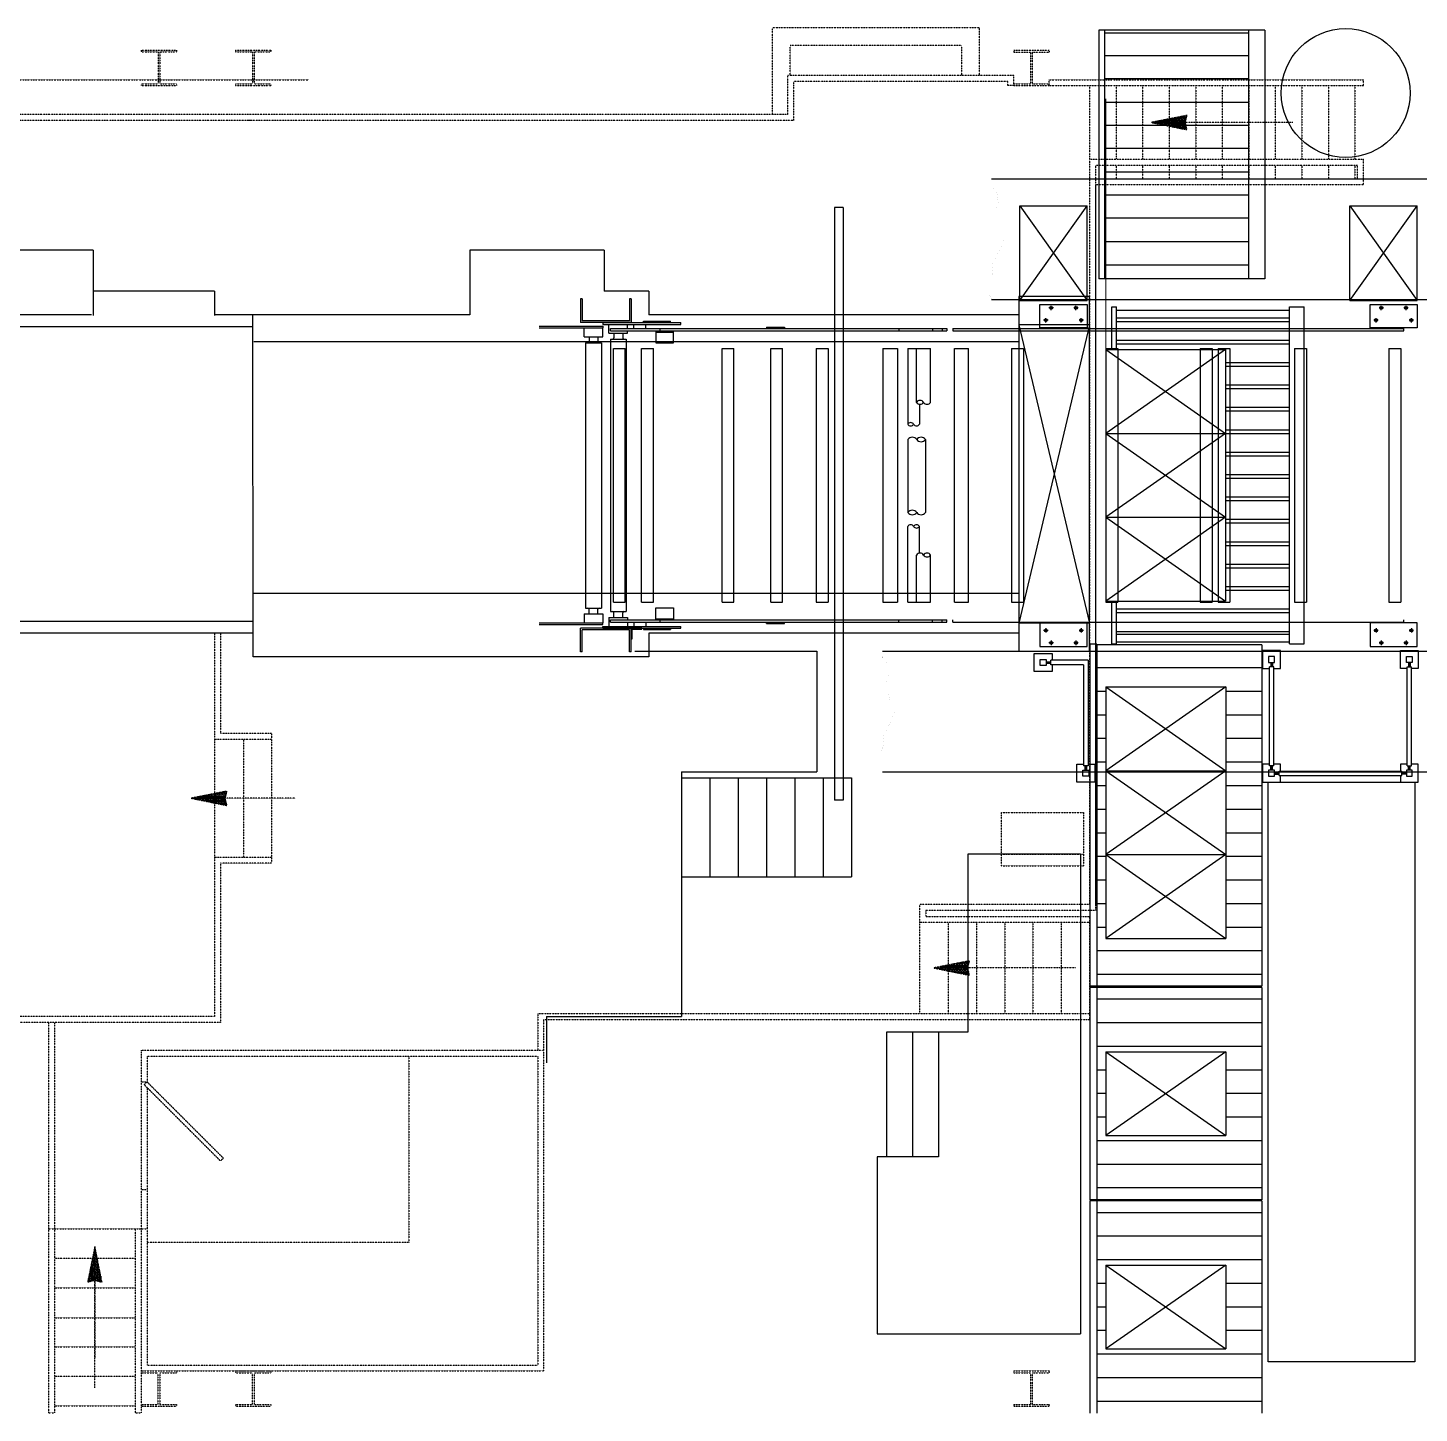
# Model space of a CAD drawing. Header units: millimetres. Extents: x -1732 to 458256, y -4349 to 130988.
# Drawn here: x 71978 to 83778, y 105723 to 117471 of the extents above; entities that cross this region are included whole.
import ezdxf

# ---------------------------------------------------------------- set-up
doc = ezdxf.new("R2010")
doc.units = ezdxf.units.MM
doc.header["$LTSCALE"] = 0.01
doc.header["$MEASUREMENT"] = 0
doc.linetypes.add('PHANTOM2', pattern=[31.75, 15.875, -3.175, 3.175, -3.175, 3.175, -3.175])
for name, color, linetype in [('E-E-DIS-EQP', 251, 'PHANTOM2'), ('F-E-EQP', 251, 'CONTINUOUS'), ('F-E-EQP-PH2', 251, 'PHANTOM2'), ('Gardes', 251, 'CONTINUOUS'), ('S-E-ACI', 251, 'PHANTOM2'), ('S-E-BET', 251, 'PHANTOM2')]:
    doc.layers.add(name, color=color, linetype=linetype)

# ---------------------------------------------------------------- blocks, each defined once
blk = doc.blocks.new('garde 2 et 3')
at = {"layer": 'Gardes', "linetype": 'Continuous'}
for p, q in [((98107, 165511), (98069, 165511)), ((98069, 164673), (98069, 165511)), ((98081, 165549), (98081, 165511)), ((98088, 165549), (98088, 165511)), ((98094, 165549), (98094, 165511)), ((98107, 164673), (98107, 165511)), ((99237, 165511), (99275, 165511)), ((99237, 164673), (99237, 165511)), ((99250, 165549), (99250, 165511)), ((99256, 165549), (99256, 165511)), ((99262, 165549), (99262, 165511)), ((99275, 164673), (99275, 165511)), ((98107, 164673), (98069, 164673)), ((98081, 164635), (98081, 164673)), ((98088, 164635), (98088, 164673)), ((98094, 164635), (98094, 164673)), ((98113, 164616), (98151, 164616)), ((98113, 164609), (98151, 164609)), ((98151, 164628), (99193, 164628)), ((98151, 164590), (98151, 164628)), ((99193, 164590), (99193, 164628)), ((99231, 164616), (99193, 164616)), ((99231, 164609), (99193, 164609)), ((99237, 164673), (99275, 164673)), ((99250, 164635), (99250, 164673)), ((99256, 164635), (99256, 164673)), ((99262, 164635), (99262, 164673)), ((98113, 164603), (98151, 164603)), ((98151, 164590), (99193, 164590)), ((99231, 164603), (99193, 164603))]:
    blk.add_line(p, q, dxfattribs=at)
for points in [[(98107, 165498), (98164, 165498), (98164, 165651), (98011, 165651), (98011, 165498), (98069, 165498)], [(99237, 165498), (99180, 165498), (99180, 165651), (99332, 165651), (99332, 165498), (99275, 165498)], [(98069, 164686), (98011, 164686), (98011, 164533), (98164, 164533), (98164, 164590)], [(98164, 164628), (98164, 164686), (98107, 164686)], [(99180, 164590), (99180, 164533), (99332, 164533), (99332, 164686), (99275, 164686)], [(99237, 164686), (99180, 164686), (99180, 164628)]]:
    blk.add_lwpolyline(points, dxfattribs=at)
for points in [[(98062, 165549), (98113, 165549), (98113, 165600), (98062, 165600)], [(99281, 165549), (99231, 165549), (99231, 165600), (99281, 165600)], [(98062, 164584), (98113, 164584), (98113, 164635), (98062, 164635)], [(99231, 164635), (99231, 164584), (99281, 164584), (99281, 164635)]]:
    blk.add_lwpolyline(points, close=True, dxfattribs=at)
blk = doc.blocks.new('Garde 1')
at = {"layer": 'Gardes', "linetype": 'Continuous'}
for p, q in [((102461, 166704), (102461, 166856)), ((102461, 166856), (102614, 166856)), ((102614, 166856), (102614, 166799)), ((102563, 166786), (102601, 166786)), ((102563, 166780), (102601, 166780)), ((102563, 166774), (102601, 166774)), ((102601, 166761), (102601, 166799)), ((102919, 166799), (102601, 166799)), ((102880, 166761), (102601, 166761)), ((102614, 166761), (102614, 166704)), ((102880, 166761), (102880, 165904)), ((102919, 166799), (102919, 165904)), ((102614, 166704), (102461, 166704)), ((102919, 165904), (102880, 165904)), ((102893, 165865), (102893, 165904)), ((102899, 165865), (102899, 165904)), ((102906, 165865), (102906, 165904))]:
    blk.add_line(p, q, dxfattribs=at)
for points in [[(102563, 166805), (102563, 166754), (102512, 166754), (102512, 166805)], [(102874, 165865), (102925, 165865), (102925, 165815), (102874, 165815)]]:
    blk.add_lwpolyline(points, close=True, dxfattribs=at)
blk.add_lwpolyline([(102919, 165916), (102976, 165916), (102976, 165764), (102823, 165764), (102823, 165916), (102880, 165916)], dxfattribs=at)

msp = doc.modelspace()

# ---------------------------------------------------------------- linework, layer by layer
at = {"layer": 'E-E-DIS-EQP'}
for p, q in [((80231.54318, 110815.54759), (80931.53467, 110815.54759)), ((80231.54318, 110815.54759), (80231.54318, 110365.58049)), ((80931.53467, 110815.54759), (80931.53467, 110365.58049)), ((80231.54318, 110462.68977), (80931.53467, 110462.68977)), ((80231.54318, 110365.58049), (80931.53467, 110365.58049))]:
    msp.add_line(p, q, dxfattribs=at)
at = {"layer": 'F-E-EQP', "linetype": 'Continuous'}
for p, q in [((81060.43044, 117450.59968), (81060.43044, 115342.59968)), ((82470.13044, 117450.59968), (81060.43044, 117450.59968)), ((81110.43044, 117450.59968), (81110.43044, 115342.59968)), ((82329.63044, 117425.38557), (81110.43044, 117425.38557)), ((82329.63044, 117450.59968), (82329.63044, 115342.59968)), ((82470.13044, 117450.59968), (82470.13044, 115342.59968)), ((82329.63044, 117234.45694), (81110.43044, 117234.45694)), ((82329.63044, 117038.99262), (81110.43044, 117038.99262)), ((82329.63044, 116838.99262), (81110.43044, 116838.99262)), ((82329.63044, 116643.52831), (81110.43044, 116643.52831)), ((82329.63044, 116448.06399), (81110.43044, 116448.06399)), ((82329.63044, 116248.06399), (81110.43044, 116248.06399)), ((82329.63044, 116052.59968), (81110.43044, 116052.59968)), ((78819.15801, 115948.20865), (78819.15801, 110922.4126)), ((78894.15801, 115948.20865), (78819.15801, 115948.20865)), ((78894.15801, 115948.20865), (78894.15801, 110922.4126)), ((80390.32281, 115960.15635), (80961.82281, 115960.15635)), ((80390.32281, 115160.05635), (80390.32281, 115960.15635)), ((80390.32281, 115160.05635), (80961.82281, 115960.15635)), ((80390.32281, 115960.15635), (80961.82281, 115160.05635)), ((80961.82281, 115160.05635), (80961.82281, 115960.15635)), ((83190.32281, 115960.15635), (83761.82281, 115960.15635)), ((83190.32281, 115160.05635), (83190.32281, 115960.15635)), ((83190.32281, 115160.05635), (83761.82281, 115960.15635)), ((83190.32281, 115960.15635), (83761.82281, 115160.05635)), ((83761.82281, 115160.05635), (83761.82281, 115960.15635)), ((82329.63044, 115857.13536), (81110.43044, 115857.13536)), ((82329.63044, 115657.13536), (81110.43044, 115657.13536)), ((82329.63044, 115457.13536), (81110.43044, 115457.13536)), ((82470.13044, 115342.59968), (81060.43044, 115342.59968)), ((76665.41766, 115171.50053), (76665.41766, 114971.50053)), ((76680.41766, 115171.50053), (76665.41766, 115171.50053)), ((76680.41766, 115171.50053), (76680.41766, 114986.50053)), ((77080.41766, 115171.50053), (77080.41766, 114986.50053)), ((77095.41766, 115171.50053), (77080.41766, 115171.50053)), ((77095.41766, 115171.50053), (77095.41766, 114971.50053)), ((80390.32281, 115160.05635), (80961.82281, 115160.05635)), ((81170.20798, 115104.00053), (81211.20798, 115104.00053)), ((81170.20798, 114742.89968), (81170.20798, 115104.00053)), ((81211.20798, 114742.89968), (81211.20798, 115104.00053)), ((81211.20798, 115077.00053), (82678.20798, 115077.00053)), ((82678.20798, 115104.00053), (82802.20798, 115104.00053)), ((82678.20798, 112248.00053), (82678.20798, 115104.00053)), ((82802.20798, 112248.00053), (82802.20798, 115104.00053)), ((83190.32281, 115160.05635), (83761.82281, 115160.05635)), ((77095.41766, 114971.50053), (76665.41766, 114971.50053)), ((77080.41766, 114986.50053), (76680.41766, 114986.50053)), ((76855.41766, 114971.50053), (76855.41766, 114956.50053)), ((76855.41766, 114941.00053), (76855.41766, 114926.00053)), ((77117.9619, 114920.05053), (77117.9619, 114956.50053)), ((77219.5619, 114920.05053), (77219.5619, 114956.50053)), ((77515.41766, 114956.50053), (77515.41766, 114971.50053)), ((78242.58742, 114932.05053), (78242.58742, 114920.05053)), ((78355.35054, 114932.05053), (78355.35054, 114920.05053)), ((78394.68285, 114932.05053), (78394.68285, 114920.05053)), ((81211.20798, 115013.00053), (82678.20798, 115013.00053)), ((81211.20798, 114982.00053), (82678.20798, 114982.00053)), ((76918.41548, 114901.00053), (76918.41548, 114920.05053)), ((76918.51766, 114831.50053), (76918.51766, 112520.50053)), ((77052.31766, 114831.50053), (77052.31766, 112520.50053)), ((77305.33606, 114901.00053), (77305.33606, 114799.40053)), ((77341.27716, 114901.00053), (77341.27716, 114920.05053)), ((77455.33606, 114799.40053), (77455.33606, 114901.00053)), ((79366.31476, 114920.05053), (79366.31476, 114901.00053)), ((79651.64275, 114920.05053), (79651.64275, 114901.00053)), ((79731.55113, 114920.05053), (79731.55113, 114901.00053)), ((79772.59355, 114920.05053), (79772.59355, 114901.00053)), ((79821.82283, 114921.00053), (79821.82283, 114901.00053)), ((81211.20798, 114823.00053), (82678.20798, 114823.00053)), ((76708.51766, 114801.00053), (76708.51766, 112551.00053)), ((76842.31766, 114801.00053), (76842.31766, 112551.00053)), ((76944.45457, 112601.00053), (76944.45457, 114751.00053)), ((76944.45457, 114751.00053), (77044.45457, 114751.00053)), ((77044.45457, 112601.00053), (77044.45457, 114751.00053)), ((77183.66161, 112601.00053), (77183.66161, 114751.00053)), ((77183.66161, 114751.00053), (77283.66161, 114751.00053)), ((77283.66161, 112601.00053), (77283.66161, 114751.00053)), ((77866.25153, 112601.00053), (77866.25153, 114751.00053)), ((77866.25153, 114751.00053), (77966.25153, 114751.00053)), ((77966.25153, 112601.00053), (77966.25153, 114751.00053)), ((78279.75079, 112601.00053), (78279.75079, 114751.00053)), ((78279.75079, 114751.00053), (78379.75079, 114751.00053)), ((78379.75079, 112601.00053), (78379.75079, 114751.00053)), ((78664.99026, 114751.00053), (78664.99026, 112601.00053)), ((78664.99026, 114751.00053), (78764.99026, 114751.00053)), ((78764.99026, 114751.00053), (78764.99026, 112601.00053)), ((79229.98664, 114751.00053), (79229.98664, 112601.00053)), ((79229.98664, 114751.00053), (79354.98664, 114751.00053)), ((79354.98664, 114751.00053), (79354.98664, 112601.00053)), ((79440.23667, 114751.00053), (79634.77449, 114751.00053)), ((79440.23667, 114751.00053), (79440.23667, 114109.18436)), ((79514.77449, 114294.70902), (79514.77449, 114751.00053)), ((79634.77449, 114294.70902), (79634.77449, 114751.00053)), ((79836.82283, 112601.00053), (79836.82283, 114751.00053)), ((79836.82283, 114751.00053), (79956.82283, 114751.00053)), ((79956.82283, 112601.00053), (79956.82283, 114751.00053)), ((80321.82283, 114751.00053), (80321.82283, 112601.00053)), ((80321.82283, 114751.00053), (80421.82283, 114751.00053)), ((80421.82283, 114751.00053), (80421.82283, 112601.00053)), ((81121.82283, 114751.00053), (81121.82283, 112601.00053)), ((81121.82283, 114751.00053), (81221.82283, 114751.00053)), ((81211.20798, 114792.00053), (82678.20798, 114792.00053)), ((81221.82283, 114751.00053), (81221.82283, 112601.00053)), ((81921.82283, 114751.00053), (81921.82283, 112601.00053)), ((81921.82283, 114751.00053), (82021.82283, 114751.00053)), ((82021.82283, 114751.00053), (82021.82283, 112601.00053)), ((82071.82283, 114751.00053), (82071.82283, 112601.00053)), ((82071.82283, 114751.00053), (82171.82283, 114751.00053)), ((82171.82283, 114751.00053), (82171.82283, 112601.00053)), ((82721.82283, 114751.00053), (82721.82283, 112601.00053)), ((82721.82283, 114751.00053), (82821.82283, 114751.00053)), ((82821.82283, 114751.00053), (82821.82283, 112601.00053)), ((83521.82283, 114751.00053), (83521.82283, 112601.00053)), ((83521.82283, 114751.00053), (83621.82283, 114751.00053)), ((83621.82283, 114751.00053), (83621.82283, 112601.00053)), ((82136.20798, 114633.00053), (82678.20798, 114633.00053)), ((82136.20798, 114602.00053), (82678.20798, 114602.00053)), ((82136.20798, 114443.00053), (82678.20798, 114443.00053)), ((82136.20798, 114412.00053), (82678.20798, 114412.00053)), ((79540.23667, 114278.57974), (79540.23667, 114109.18436)), ((82136.20798, 114253.00053), (82678.20798, 114253.00053)), ((82136.20798, 114222.00053), (82678.20798, 114222.00053)), ((76918.89849, 114041.34304), (76918.9021, 114041.34333)), ((82136.20798, 114063.00053), (82678.20798, 114063.00053)), ((82136.20798, 114032.00053), (82678.20798, 114032.00053)), ((76918.89933, 113891.3493), (76918.90611, 113891.34959)), ((79441.33727, 113980.36239), (79441.33727, 113361.22861)), ((79591.33727, 113980.36239), (79591.33727, 113361.22861)), ((82136.20798, 113873.00053), (82678.20798, 113873.00053)), ((82136.20798, 113842.00053), (82678.20798, 113842.00053)), ((76918.89933, 113741.3493), (76918.90611, 113741.34959)), ((82136.20798, 113683.00053), (82678.20798, 113683.00053)), ((82136.20798, 113652.00053), (82678.20798, 113652.00053)), ((76918.89933, 113591.3493), (76918.90611, 113591.34959)), ((76918.89933, 113441.3493), (76918.90611, 113441.34959)), ((82136.20798, 113493.00053), (82678.20798, 113493.00053)), ((82136.20798, 113462.00053), (82678.20798, 113462.00053)), ((82136.20798, 113303.00053), (82678.20798, 113303.00053)), ((79440.23667, 112601.00053), (79440.23667, 113242.81669)), ((79540.23667, 113016.59842), (79540.23667, 113242.81669)), ((82136.20798, 113272.00053), (82678.20798, 113272.00053)), ((82136.20798, 113113.00053), (82678.20798, 113113.00053)), ((82136.20798, 113082.00053), (82678.20798, 113082.00053)), ((79514.77449, 112601.00053), (79514.77449, 113000.46914)), ((79634.77449, 112601.00053), (79634.77449, 113000.46914)), ((82136.20798, 112923.00053), (82678.20798, 112923.00053)), ((82136.20798, 112892.00053), (82678.20798, 112892.00053)), ((82136.20798, 112733.00053), (82678.20798, 112733.00053)), ((82136.20798, 112702.00053), (82678.20798, 112702.00053)), ((76944.45457, 112601.00053), (77044.45457, 112601.00053)), ((77183.66161, 112601.00053), (77283.66161, 112601.00053)), ((77866.25153, 112601.00053), (77966.25153, 112601.00053)), ((78279.75079, 112601.00053), (78379.75079, 112601.00053)), ((78664.99026, 112601.00053), (78764.99026, 112601.00053)), ((79229.98664, 112601.00053), (79354.98664, 112601.00053)), ((79440.23667, 112601.00053), (79634.77449, 112601.00053)), ((79836.82283, 112601.00053), (79956.82283, 112601.00053)), ((80321.82283, 112601.00053), (80421.82283, 112601.00053)), ((81121.82283, 112601.00053), (81221.82283, 112601.00053)), ((81170.20798, 112248.00053), (81170.20798, 112609.29968)), ((81211.20798, 112248.00053), (81211.20798, 112609.29968)), ((81921.82283, 112601.00053), (82021.82283, 112601.00053)), ((82071.82283, 112601.00053), (82171.82283, 112601.00053)), ((82721.82283, 112601.00053), (82821.82283, 112601.00053)), ((83521.82283, 112601.00053), (83621.82283, 112601.00053)), ((77305.33606, 112451.00053), (77305.33606, 112552.60053)), ((77455.33606, 112552.60053), (77455.33606, 112451.00053)), ((81211.20798, 112543.00053), (82678.20798, 112543.00053)), ((81211.20798, 112512.00053), (82678.20798, 112512.00053)), ((76665.41766, 112180.50053), (76665.41766, 112380.50053)), ((77095.41766, 112380.50053), (76665.41766, 112380.50053)), ((76680.41766, 112180.50053), (76680.41766, 112365.50053)), ((77080.41766, 112365.50053), (76680.41766, 112365.50053)), ((76855.41766, 112411.00053), (76855.41766, 112426.00053)), ((76855.41766, 112380.50053), (76855.41766, 112395.50053)), ((76918.41548, 112431.95053), (76918.41548, 112451.00053)), ((77080.41766, 112180.50053), (77080.41766, 112365.50053)), ((77095.41766, 112180.50053), (77095.41766, 112380.50053)), ((77117.9619, 112431.95053), (77117.9619, 112395.50053)), ((77219.5619, 112431.95053), (77219.5619, 112395.50053)), ((77341.27716, 112431.95053), (77341.27716, 112451.00053)), ((78242.58742, 112419.95053), (78242.58742, 112431.95053)), ((78355.35054, 112419.95053), (78355.35054, 112431.95053)), ((78394.68285, 112419.95053), (78394.68285, 112431.95053)), ((79366.31476, 112431.95053), (79366.31476, 112451.00053)), ((79651.64275, 112431.95053), (79651.64275, 112451.00053)), ((79731.55113, 112431.95053), (79731.55113, 112451.00053)), ((79772.59355, 112431.95053), (79772.59355, 112451.00053)), ((79821.82283, 112431.00053), (79821.82283, 112451.00053)), ((81211.20798, 112353.00053), (82678.20798, 112353.00053)), ((80984.922, 112243.00783), (80984.922, 109343.00783)), ((81044.922, 112243.00783), (80984.922, 112243.00783)), ((81044.922, 112243.00783), (81044.922, 109343.00766)), ((82444.922, 112238.00783), (81044.922, 112238.00783)), ((81170.20798, 112248.00053), (81211.20798, 112248.00053)), ((81211.20798, 112329.46303), (82678.20798, 112329.46303)), ((81211.20798, 112265.46303), (82678.20798, 112265.46303)), ((82444.922, 112238.00783), (82444.922, 109343.00783)), ((82678.20798, 112248.00053), (82802.20798, 112248.00053)), ((76680.41766, 112180.50053), (76665.41766, 112180.50053)), ((77095.41766, 112180.50053), (77080.41766, 112180.50053)), ((82444.22541, 112043.00783), (81044.22541, 112043.00783)), ((81121.12099, 111843.00783), (81044.922, 111843.00783)), ((82444.922, 111843.00783), (82137.12099, 111843.00783)), ((81121.12099, 111643.00783), (81044.922, 111643.00783)), ((82444.922, 111643.00783), (82137.12099, 111643.00783)), ((81121.12099, 111443.00783), (81044.922, 111443.00783)), ((82444.922, 111443.00783), (82137.12099, 111443.00783)), ((79225.61434, 111163.00052), (87688.82283, 111163.00052)), ((81121.12099, 111243.00783), (81044.922, 111243.00783)), ((82444.922, 111243.00783), (82137.12099, 111243.00783)), ((81121.12099, 111043.00783), (81044.922, 111043.00783)), ((82444.922, 111043.00783), (82137.12099, 111043.00783)), ((82497.21948, 106157.61843), (82497.21948, 111073.38052)), ((82497.21948, 111073.38052), (83742.21948, 111073.38052)), ((83742.21948, 111073.38052), (83742.21948, 106157.61843)), ((78894.15801, 110922.4126), (78819.15801, 110922.4126)), ((81121.12099, 110843.00783), (81044.922, 110843.00783)), ((82444.922, 110843.00783), (82137.12099, 110843.00783)), ((81121.12099, 110643.00783), (81044.922, 110643.00783)), ((82444.922, 110643.00783), (82137.12099, 110643.00783)), ((81121.12099, 110443.00783), (81044.922, 110443.00783)), ((82444.922, 110443.00783), (82137.12099, 110443.00783)), ((81121.12099, 110243.00783), (81044.922, 110243.00783)), ((82444.922, 110243.00783), (82137.12099, 110243.00783)), ((81121.12099, 110043.00783), (81044.922, 110043.00783)), ((82444.922, 110043.00783), (82137.12099, 110043.00783)), ((81121.12099, 109843.00783), (81044.922, 109843.00783)), ((82444.922, 109843.00783), (82137.12099, 109843.00783)), ((82444.922, 109643.00783), (81044.922, 109643.00783)), ((82444.922, 109443.00783), (81044.922, 109443.00783)), ((82444.922, 109343.00783), (80984.922, 109343.00783)), ((82444.922, 109333.00402), (80984.922, 109333.00402)), ((80984.922, 109333.00402), (80984.922, 107533.00402)), ((81044.922, 109333.00767), (81044.922, 107533.00767)), ((82444.922, 109333.00402), (82444.922, 107533.00402)), ((82444.922, 109233.00402), (81044.922, 109233.00402)), ((82444.922, 109033.00402), (81044.922, 109033.00402)), ((82444.922, 108833.00402), (81044.922, 108833.00402)), ((81121.12099, 108633.00402), (81044.922, 108633.00402)), ((82444.922, 108633.00402), (82137.12099, 108633.00402)), ((81121.12099, 108433.00402), (81044.922, 108433.00402)), ((82444.922, 108433.00402), (82137.12099, 108433.00402)), ((81121.12099, 108233.00402), (81044.922, 108233.00402)), ((82444.922, 108233.00402), (82137.12099, 108233.00402)), ((82444.922, 108033.00402), (81044.922, 108033.00402)), ((82444.922, 107833.00402), (81044.922, 107833.00402)), ((82444.922, 107633.00402), (81044.922, 107633.00402)), ((82444.9161, 107533.00402), (80984.91603, 107533.00783)), ((82444.922, 107533.00402), (80984.922, 107533.00402)), ((82444.922, 107523.00783), (80984.922, 107523.00783)), ((80984.922, 107523.00783), (80984.922, 105723.00783)), ((82444.9161, 107533.00402), (81044.9161, 107533.00766)), ((81044.922, 107523.00783), (81044.922, 105723.00783)), ((82444.922, 107523.00783), (82444.922, 105723.00783)), ((82444.922, 107423.00783), (81044.922, 107423.00783)), ((82444.922, 107223.00783), (81044.922, 107223.00783)), ((82444.922, 107023.00783), (81044.922, 107023.00783)), ((81121.12099, 106823.00783), (81044.922, 106823.00783)), ((82444.922, 106823.00783), (82137.12099, 106823.00783)), ((81121.12099, 106623.00783), (81044.922, 106623.00783)), ((82444.922, 106623.00783), (82137.12099, 106623.00783)), ((81121.12099, 106423.00783), (81044.922, 106423.00783)), ((82444.922, 106423.00783), (82137.12099, 106423.00783)), ((82444.922, 106223.00783), (81044.922, 106223.00783)), ((83742.21948, 106157.61843), (82497.21948, 106157.61843)), ((82444.922, 106023.00783), (81044.922, 106023.00783)), ((82444.922, 105823.00783), (81044.922, 105823.00783))]:
    msp.add_line(p, q, dxfattribs=at)
at = {"layer": 'F-E-EQP'}
for p, q in [((72530.99008, 115586.54358), (71731.00895, 115586.54358)), ((72530.99008, 115586.54358), (72530.99008, 115032.06057)), ((76865.84044, 115586.54358), (75725.87625, 115586.54358)), ((75725.87625, 115586.54358), (75725.87625, 115036.55941)), ((76865.84044, 115586.54358), (76865.84044, 115236.53869)), ((73560.97939, 115236.53869), (72530.99008, 115236.53869)), ((73560.97939, 115236.53869), (73560.97939, 115032.06057)), ((73560.97939, 115236.53869), (73560.97939, 115036.55941)), ((77245.85594, 115236.53869), (76865.84044, 115236.53869)), ((77245.85594, 115236.53869), (77245.85594, 115036.55941)), ((80382.76915, 115191.54107), (80382.76915, 112181.61059)), ((80982.74356, 115191.54107), (80382.76915, 115191.54107)), ((80982.74356, 112181.61059), (80982.74356, 115191.54107)), ((80675.61564, 115096.00053), (80638.02999, 115096.00053)), ((80656.82281, 115077.2077), (80656.82281, 115114.79335)), ((80885.61564, 115096.00053), (80848.02999, 115096.00053)), ((80866.82281, 115077.2077), (80866.82281, 115114.79335)), ((83475.61564, 115096.00053), (83438.02999, 115096.00053)), ((83456.82282, 115077.2077), (83456.82282, 115114.79335)), ((83685.61564, 115096.00053), (83648.02999, 115096.00053)), ((83666.82282, 115077.2077), (83666.82282, 115114.79335)), ((72517.67642, 115036.55941), (65957.7251, 115036.55941)), ((73887.20073, 114936.5332), (65957.7251, 114936.5332)), ((75725.87625, 115036.55941), (73560.97939, 115036.55941)), ((73889.15801, 112136.60382), (73887.20073, 115036.55941)), ((76315.985, 114941.00053), (76855.41766, 114941.00053)), ((76855.41766, 114971.50053), (77515.41766, 114971.50053)), ((76855.41766, 114956.50053), (77515.41766, 114956.50053)), ((76905.70264, 114881.50053), (76905.70264, 114956.50053)), ((77065.13267, 114921.00053), (77065.13267, 114956.50053)), ((77198.31807, 114984.20053), (77428.31807, 114984.20053)), ((77198.31807, 114971.50053), (77198.31807, 114984.20053)), ((80381.26953, 115036.55941), (77245.85594, 115036.55941)), ((77428.31807, 114971.50053), (77428.31807, 114984.20053)), ((78242.58742, 114932.05053), (78394.68285, 114932.05053)), ((80982.74356, 114951.5385), (80382.76915, 112421.60401)), ((80382.76915, 114951.5385), (80982.74356, 112421.60401)), ((80982.74356, 114951.5385), (80382.76915, 114951.5385)), ((80630.61564, 114991.00053), (80593.02999, 114991.00053)), ((80611.82281, 114972.2077), (80611.82281, 115009.79335)), ((80930.61564, 114991.00053), (80893.02999, 114991.00053)), ((80911.82281, 114972.2077), (80911.82281, 115009.79335)), ((83430.61564, 114991.00053), (83393.02999, 114991.00053)), ((83411.82282, 114972.2077), (83411.82282, 115009.79335)), ((83730.61564, 114991.00053), (83693.02999, 114991.00053)), ((83711.82282, 114972.2077), (83711.82282, 115009.79335)), ((76315.985, 114926.00053), (76855.41766, 114926.00053)), ((76695.70264, 114851.00053), (76695.70264, 114926.00053)), ((76695.70264, 114851.00053), (76855.13267, 114851.00053)), ((76737.91766, 114851.00053), (76737.91766, 114811.00053)), ((76812.91766, 114851.00053), (76812.91766, 114811.00053)), ((76855.13267, 114851.00053), (76855.13267, 114926.00053)), ((76905.70264, 114881.50053), (77065.13267, 114881.50053)), ((76918.41548, 114920.05053), (79772.59355, 114920.05053)), ((76918.41548, 114901.00053), (79772.59355, 114901.00053)), ((76918.51766, 114831.50053), (77052.31766, 114831.50053)), ((76947.91766, 114881.50053), (76947.91766, 114841.50053)), ((77022.91766, 114881.50053), (77022.91766, 114841.50053)), ((77065.13267, 114881.50053), (77065.13267, 114901.00053)), ((77305.33606, 114891.47053), (77455.33606, 114891.47053)), ((79821.82283, 114921.00053), (83646.82283, 114921.00053)), ((79821.82283, 114901.00053), (83646.82283, 114901.00053)), ((80962.43004, 114926.16068), (80562.43084, 114926.16068)), ((80382.76915, 114808.9744), (73894.15931, 114808.9744)), ((76708.51766, 114801.00053), (76842.31766, 114801.00053)), ((77305.33606, 114799.40053), (77455.33606, 114799.40053)), ((81120.20798, 114742.89968), (81120.20798, 112609.29968)), ((81120.20798, 114742.89968), (82136.20798, 114742.89968)), ((82136.20798, 114742.89968), (81120.20798, 114031.69968)), ((81120.20798, 114742.89968), (82136.20798, 114031.69968)), ((82136.20798, 114742.89968), (82136.20798, 112609.29968)), ((81120.20798, 114031.69968), (82136.20798, 114031.69968)), ((82136.20798, 114031.69968), (81120.20798, 113320.49968)), ((81120.20798, 114031.69968), (82136.20798, 113320.49968)), ((81120.20798, 113320.49968), (82136.20798, 113320.49968)), ((82136.20798, 113320.49968), (81120.20798, 112609.29968)), ((81120.20798, 113320.49968), (82136.20798, 112609.29968)), ((80382.76915, 112675.04826), (73894.15931, 112675.04826)), ((81119.98552, 112609.29968), (82135.98552, 112609.29968)), ((76695.70264, 112501.00053), (76855.13267, 112501.00053)), ((76695.70264, 112501.00053), (76695.70264, 112426.00053)), ((76708.51766, 112551.00053), (76842.31766, 112551.00053)), ((76737.91766, 112501.00053), (76737.91766, 112541.00053)), ((76812.91766, 112501.00053), (76812.91766, 112541.00053)), ((76855.13267, 112501.00053), (76855.13267, 112426.00053)), ((76905.70264, 112470.50053), (77065.13267, 112470.50053)), ((76905.70264, 112470.50053), (76905.70264, 112395.50053)), ((76918.51766, 112520.50053), (77052.31766, 112520.50053)), ((76947.91766, 112470.50053), (76947.91766, 112510.50053)), ((77022.91766, 112470.50053), (77022.91766, 112510.50053)), ((77065.13267, 112470.50053), (77065.13267, 112451.00053)), ((77305.33606, 112552.60053), (77455.33606, 112552.60053)), ((77305.33606, 112460.53053), (77455.33606, 112460.53053)), ((73887.20073, 112436.60932), (65957.7251, 112436.60932)), ((73889.02301, 112336.61968), (65957.7251, 112336.61968)), ((76315.985, 112426.00053), (76855.41766, 112426.00053)), ((76315.985, 112411.00053), (76855.41766, 112411.00053)), ((76855.41766, 112395.50053), (77515.41766, 112395.50053)), ((76855.41766, 112380.50053), (77515.41766, 112380.50053)), ((76918.41548, 112451.00053), (79772.59355, 112451.00053)), ((76918.41548, 112431.95053), (79772.59355, 112431.95053)), ((77065.13267, 112431.95053), (77065.13267, 112395.50053)), ((77198.31807, 112380.50053), (77198.31807, 112367.80053)), ((77198.31807, 112367.80053), (77428.31807, 112367.80053)), ((77245.85594, 112336.61968), (77245.85594, 112136.60382)), ((80388.95049, 112336.61968), (77245.85594, 112336.61968)), ((77428.31807, 112380.50053), (77428.31807, 112367.80053)), ((77515.41766, 112380.50053), (77515.41766, 112395.50053)), ((78242.58742, 112419.95053), (78394.68285, 112419.95053)), ((79821.82283, 112431.00053), (83646.82283, 112431.00053)), ((80982.74356, 112421.60401), (80382.76915, 112421.60401)), ((80630.61564, 112361.00053), (80593.02999, 112361.00053)), ((80611.82281, 112379.79335), (80611.82281, 112342.2077)), ((80930.61564, 112361.00053), (80893.02999, 112361.00053)), ((80911.82281, 112379.79335), (80911.82281, 112342.2077)), ((83430.61564, 112361.00053), (83393.02999, 112361.00053)), ((83411.82282, 112379.79335), (83411.82282, 112342.2077)), ((83730.61564, 112361.00053), (83693.02999, 112361.00053)), ((83711.82282, 112379.79335), (83711.82282, 112342.2077)), ((80675.61564, 112256.00053), (80638.02999, 112256.00053)), ((80656.82281, 112274.79335), (80656.82281, 112237.2077)), ((80885.61564, 112256.00053), (80848.02999, 112256.00053)), ((80866.82281, 112274.79335), (80866.82281, 112237.2077)), ((83475.61564, 112256.00053), (83438.02999, 112256.00053)), ((83456.82282, 112274.79335), (83456.82282, 112237.2077)), ((83685.61564, 112256.00053), (83648.02999, 112256.00053)), ((83666.82282, 112274.79335), (83666.82282, 112237.2077)), ((77245.85594, 112136.60382), (73889.15801, 112136.60382)), ((80982.74356, 112181.61059), (80382.76915, 112181.61059)), ((81121.12099, 111882.0215), (81121.12099, 109748.4215)), ((81121.12099, 111882.0215), (82137.12099, 111882.0215)), ((82137.12099, 111882.0215), (81121.12099, 111170.8215)), ((81121.12099, 111882.0215), (82137.12099, 111170.8215)), ((82137.12099, 111882.0215), (82137.12099, 109748.4215)), ((81121.12099, 111170.8215), (82137.12099, 111170.8215)), ((82137.12099, 111170.8215), (81121.12099, 110459.6215)), ((81121.12099, 111170.8215), (82137.12099, 110459.6215)), ((81121.12099, 110459.6215), (82137.12099, 110459.6215)), ((82137.12099, 110459.6215), (81121.12099, 109748.4215)), ((81121.12099, 110459.6215), (82137.12099, 109748.4215)), ((81121.12099, 109748.4215), (82137.12099, 109748.4215)), ((81121.12099, 108788.60795), (82137.12099, 108788.60795)), ((82137.12099, 108788.60795), (81121.12099, 108077.40795)), ((81121.12099, 108788.60795), (82137.12099, 108077.40795)), ((81121.12099, 108788.60795), (81121.12099, 108077.40795)), ((82137.12099, 108788.60795), (82137.12099, 108077.40795)), ((81121.12099, 108077.40795), (82137.12099, 108077.40795)), ((81121.12099, 106978.61175), (82137.12099, 106978.61175)), ((82137.12099, 106978.61175), (81121.12099, 106267.41175)), ((81121.12099, 106978.61175), (82137.12099, 106267.41175)), ((81121.12099, 106978.61175), (81121.12099, 106267.41175)), ((82137.12099, 106978.61175), (82137.12099, 106267.41175)), ((81121.12099, 106267.41175), (82137.12099, 106267.41175))]:
    msp.add_line(p, q, dxfattribs=at)
at = {"layer": 'F-E-EQP', "color": 8, "linetype": 'Continuous'}
for p, q in [((83646.82283, 114901.00053), (83646.82283, 114921.00053)), ((83646.82283, 112431.00053), (83646.82283, 112451.00053))]:
    msp.add_line(p, q, dxfattribs=at)
at = {"layer": 'F-E-EQP', "const_width": 10}
msp.add_lwpolyline([(81120.20798, 116869.18805), (81120.20798, 113521.01439)], dxfattribs=at)
at = {"layer": 'F-E-EQP', "linetype": 'Continuous'}
for points in [[(80561.82282, 114926.00053), (80561.82281, 115126.00053), (80961.82281, 115126.00053), (80961.82282, 114926.00053)], [(83361.82283, 114926.00053), (83361.82281, 115126.00053), (83761.82281, 115126.00053), (83761.82283, 114926.00053)], [(80561.82282, 112426.00053), (80561.82281, 112226.00053), (80961.82281, 112226.00053), (80961.82282, 112426.00053)], [(83361.82283, 112426.00053), (83361.82281, 112226.00053), (83761.82281, 112226.00053), (83761.82283, 112426.00053)]]:
    msp.add_lwpolyline(points, close=True, dxfattribs=at)
at = {"layer": 'F-E-EQP'}
msp.add_lwpolyline([(77103.41766, 112290.50053), (77103.41766, 112367.80725, -0.4142135624), (77108.11094, 112372.50053), (77185.41766, 112372.50053), (77185.41766, 112380.50053), (77095.41766, 112380.50053), (77095.41766, 112290.50053)], format="xyb", close=True, dxfattribs=at)
at = {"layer": 'F-E-EQP', "linetype": 'Continuous'}
for centre, radius in [((83154.67051, 116918.38765), 546.1), ((80656.82281, 115096.00053), 12), ((80866.82281, 115096.00053), 12), ((83456.82282, 115096.00053), 12), ((83666.82282, 115096.00053), 12), ((80611.82281, 114991.00053), 12), ((80911.82281, 114991.00053), 12), ((83411.82282, 114991.00053), 12), ((83711.82282, 114991.00053), 12), ((80611.82281, 112361.00053), 12), ((80911.82281, 112361.00053), 12), ((83411.82282, 112361.00053), 12), ((83711.82282, 112361.00053), 12), ((80656.82281, 112256.00053), 12), ((80866.82281, 112256.00053), 12), ((83456.82282, 112256.00053), 12), ((83666.82282, 112256.00053), 12)]:
    msp.add_circle(centre, radius, dxfattribs=at)
at = {"layer": 'F-E-EQP'}
for centre, start, end in [((76937.91766, 114841.50053), 270, 0), ((77032.91766, 114841.50053), 180, 270), ((76727.91766, 114811.00053), 270, 0), ((76822.91766, 114811.00053), 180, 270), ((76727.91766, 112541.00053), 0, 90), ((76822.91766, 112541.00053), 90, 180), ((76937.91766, 112510.50053), 0, 90), ((77032.91766, 112510.50053), 90, 180)]:
    msp.add_arc(centre, 10, start, end, dxfattribs=at)
at = {"layer": 'F-E-EQP', "linetype": 'Continuous'}
for centre, radius, start, end in [((79544.77449, 114275.51244), 35.61613, 32.614613359, 147.385386641), ((79544.77449, 114313.90561), 35.61613, 212.614613359, 327.385386641), ((79604.77449, 114313.90561), 35.61613, 212.614613359, 327.385386641), ((79465.23667, 114093.18721), 29.68011, 32.614613359, 147.385386641), ((79465.23667, 114125.18151), 29.68011, 212.614613359, 327.385386641), ((79515.23667, 114125.18151), 29.68011, 212.614613359, 327.385386641), ((79478.83727, 113953.0827), 46.37274, 36.034330536, 143.965669464), ((79553.83727, 113953.0827), 46.37274, 36.034330536, 143.965669464), ((79553.83727, 114007.64208), 46.37274, 216.034330536, 323.965669464), ((79478.83727, 113333.94892), 46.37274, 36.034330536, 143.965669464), ((79478.83727, 113388.5083), 46.37274, 216.034330536, 323.965669464), ((79553.83727, 113388.5083), 46.37274, 216.034330536, 323.965669464), ((79465.23667, 113226.81954), 29.68011, 32.614613359, 147.385386641), ((79515.23667, 113226.81954), 29.68011, 32.614613359, 147.385386641), ((79515.23667, 113258.81384), 29.68011, 212.614613359, 327.385386641), ((79544.77449, 112981.27255), 35.61613, 32.614613359, 147.385386641), ((79604.77449, 112981.27255), 35.61613, 32.614613359, 147.385386641), ((79604.77449, 113019.66572), 35.61613, 212.614613359, 327.385386641)]:
    msp.add_arc(centre, radius, start, end, dxfattribs=at)
at = {"layer": 'F-E-EQP-PH2'}
for p, q in [((78424.60032, 116736.49363), (78424.60032, 117066.49363)), ((80339.60032, 117066.49363), (78424.60032, 117066.49363)), ((80339.60032, 116996.11595), (80339.60032, 117066.49363)), ((78474.60032, 116686.49363), (78474.60032, 117016.49363)), ((80289.60032, 117016.49363), (78474.60032, 117016.49363)), ((80289.60032, 116981.11065), (80289.60032, 117016.49363)), ((80339.60032, 116981.11065), (80289.60032, 116981.11065)), ((80639.60582, 117031.11065), (83304.60582, 117031.11065)), ((80639.60582, 116981.11065), (80639.60582, 117031.11065)), ((80639.60582, 116981.11065), (83304.60582, 116981.11065)), ((80982.74356, 116981.11065), (80982.74356, 110036.66593)), ((81207.74356, 116981.11065), (81207.74356, 116356.11065)), ((81432.74356, 116981.11065), (81432.74356, 116356.11065)), ((81657.74356, 116981.11065), (81657.74356, 116356.11065)), ((81882.74356, 116981.11065), (81882.74356, 116356.11065)), ((82107.74356, 116981.11065), (82107.74356, 116356.11065)), ((82332.74356, 116981.11065), (82332.74356, 116356.11065)), ((82557.74356, 116981.11065), (82557.74356, 116356.11065)), ((82782.74356, 116981.11065), (82782.74356, 116356.11065)), ((83007.74356, 116981.11065), (83007.74356, 116356.11065)), ((83232.74356, 116981.11065), (83232.74356, 116356.11065)), ((83304.60582, 116981.11065), (83304.60582, 117031.11065)), ((73889.75191, 116736.49363), (68094.94979, 116736.49363)), ((78424.60032, 116736.49363), (73847.36032, 116736.49363)), ((73889.75191, 116686.49363), (64506.41685, 116686.49363)), ((78474.60032, 116686.49363), (73847.36032, 116686.49363)), ((82707.29093, 116668.61065), (81508.19619, 116668.61065)), ((80982.74356, 116356.11065), (83304.60582, 116356.11065)), ((83304.60582, 116141.11065), (83304.60582, 116356.11065)), ((81032.74356, 116306.11065), (83254.60582, 116306.11065)), ((81032.74356, 116306.11065), (81032.74356, 110036.66593)), ((81207.74356, 116306.11065), (81207.74356, 116191.11065)), ((81432.74356, 116306.11065), (81432.74356, 116191.11065)), ((81657.74356, 116306.11065), (81657.74356, 116191.11065)), ((81882.74356, 116306.11065), (81882.74356, 116191.11065)), ((82107.74356, 116306.11065), (82107.74356, 116191.11065)), ((82332.74356, 116306.11065), (82332.74356, 116191.11065)), ((82557.74356, 116306.11065), (82557.74356, 116191.11065)), ((82782.74356, 116306.11065), (82782.74356, 116191.11065)), ((83007.74356, 116306.11065), (83007.74356, 116191.11065)), ((83232.74356, 116306.11065), (83232.74356, 116191.11065)), ((83254.60582, 116191.11065), (83254.60582, 116306.11065)), ((81032.74356, 116191.11065), (83254.60582, 116191.11065)), ((81032.74356, 116141.11065), (81032.74356, 109986.66593)), ((81032.74356, 116141.11065), (83304.60582, 116141.11065)), ((73560.97939, 112336.61968), (73560.97939, 109086.68663)), ((73610.97939, 112336.61968), (73610.97939, 111486.64891)), ((74045.93143, 111436.64891), (73560.97939, 111436.64891)), ((74045.93143, 111486.64891), (73610.97939, 111486.64891)), ((73805.96543, 111436.64891), (73805.96543, 110438.84649)), ((74045.93143, 111486.64891), (74045.93143, 110386.66107)), ((74246.31761, 110937.7477), (73365.61325, 110937.7477)), ((74045.93143, 110436.66107), (73561.70176, 110436.66107)), ((74045.93143, 110386.66107), (73610.97939, 110386.66107)), ((73610.97939, 110386.66107), (73610.97939, 109036.68663)), ((80982.74356, 110036.66593), (79542.77387, 110036.66593)), ((79542.77387, 109111.09785), (79542.77387, 110036.66593)), ((81032.74356, 109986.66593), (79592.77387, 109986.66593)), ((79592.77387, 109986.66593), (79592.77387, 109936.66776)), ((79542.77387, 109886.09785), (80982.77387, 109886.09785)), ((79592.77387, 109936.09785), (80982.77387, 109936.09785)), ((79782.77387, 109886.09785), (79782.77387, 109111.09785)), ((80022.77387, 109886.09785), (80022.77387, 109111.09785)), ((80262.77387, 109886.09785), (80262.77387, 109111.09785)), ((80502.77387, 109886.09785), (80502.77387, 109111.09785)), ((80742.77387, 109886.09785), (80742.77387, 109111.09785)), ((80982.77387, 109936.09785), (80982.77387, 109061.09785)), ((80862.32125, 109498.59785), (79663.2265, 109498.59785)), ((73560.97939, 109086.68663), (69134.17355, 109086.68663)), ((73610.97939, 109036.68663), (69184.17355, 109036.68663)), ((72154.17355, 109036.68663), (72154.17355, 105726.09785)), ((72204.17355, 109036.68663), (72204.17355, 105726.09785)), ((76302.77387, 109111.09785), (76302.77387, 108801.09785)), ((76302.77387, 109111.09785), (76302.77387, 108801.09785)), ((76302.77387, 109111.09785), (80982.77387, 109111.09785)), ((76352.77387, 109061.09785), (76352.77387, 106081.09785)), ((76352.77387, 109061.09785), (80982.77387, 109061.09785)), ((72939.17355, 108801.09785), (72939.17355, 105726.09785)), ((72939.17355, 108801.09785), (76352.77387, 108801.09785)), ((72989.17355, 108751.09785), (72989.17355, 108533.70396)), ((72989.17355, 108751.09785), (76302.77387, 108751.09785)), ((75208.27683, 108751.09785), (75208.27683, 107169.3438)), ((76302.77387, 108751.09785), (76302.77387, 107586.75059)), ((76302.77387, 108751.09785), (76302.77387, 106131.09785)), ((72939.17355, 108533.70396), (72989.17355, 108533.70396)), ((72964.42481, 108508.95522), (72989.17355, 108533.70396)), ((73611.42751, 107861.95252), (72964.42481, 108508.95522)), ((72989.17355, 108533.70396), (73636.17625, 107886.70126)), ((72989.17355, 108484.20649), (72989.17355, 106131.09785)), ((73636.17625, 107886.70126), (73611.42751, 107861.95252)), ((72939.17355, 107618.70396), (72989.17355, 107618.70396)), ((72154.17355, 107286.09785), (72989.17355, 107286.09785)), ((72889.17355, 107286.09785), (72889.17355, 105726.09785)), ((75208.27683, 107169.3438), (72989.17355, 107169.3438)), ((72204.17355, 107036.09785), (72889.17355, 107036.09785)), ((72546.67355, 105936.55048), (72546.67355, 107135.64523)), ((72546.67355, 106878.59785), (72546.67355, 106193.59785)), ((72204.17355, 106786.09785), (72889.17355, 106786.09785)), ((72204.17355, 106530.98139), (72889.17355, 106530.98139)), ((72204.17355, 106286.09785), (72889.17355, 106286.09785)), ((72939.17355, 106081.09785), (76352.77387, 106081.09785)), ((72989.17355, 106131.09785), (76302.77387, 106131.09785)), ((72204.17355, 106036.09785), (72889.17355, 106036.09785)), ((72204.17355, 105786.09785), (72889.17355, 105786.09785)), ((72154.17355, 105726.09785), (72204.17355, 105726.09785)), ((72889.17355, 105726.09785), (72939.17355, 105726.09785))]:
    msp.add_line(p, q, dxfattribs=at)
at = {"layer": 'F-E-EQP-PH2', "linetype": 'Continuous'}
for p, q in [((80151.82282, 116189.16068), (87688.82283, 116189.16068)), ((80151.88715, 115166.00053), (86654.82283, 115166.00053)), ((77124.62424, 112186.00052), (78669.15801, 112186.03266)), ((78669.15801, 112186.03266), (78669.15801, 111163.00052)), ((79225.61366, 112186.04424), (86654.82283, 112186.19883)), ((77523.15801, 111163.00052), (78669.15801, 111163.00052)), ((77523.15801, 111163.00052), (77523.15801, 109086.04109)), ((77523.15801, 111110.99637), (78964.15801, 111111.02832)), ((77763.32467, 111111.00169), (77763.32467, 110271.95053)), ((78003.49134, 111111.00702), (78003.49134, 110271.95053)), ((78243.65801, 111111.01234), (78243.65801, 110271.95053)), ((78483.82467, 111111.01767), (78483.82467, 110271.95053)), ((78723.99134, 111111.02299), (78723.99134, 110271.95053)), ((78964.15801, 111111.02832), (78964.15801, 110271.95053)), ((80905.91915, 110464.22615), (79950.91915, 110464.22615)), ((79950.91915, 110464.22615), (79950.91915, 108954.22615)), ((80905.91915, 110464.22615), (80905.91915, 106396.22615)), ((77523.15801, 110271.95053), (78964.15801, 110271.95053)), ((76378.15801, 109086.01571), (77523.15801, 109086.04109)), ((76378.15801, 109086.01571), (76378.15801, 108693.04125)), ((79700.91915, 108954.22615), (79260.91915, 108954.22615)), ((79260.91915, 108954.22615), (79260.91915, 107896.22615)), ((79480.91915, 108954.22615), (79480.91915, 107896.22615)), ((79950.91915, 108954.22615), (79700.91915, 108954.22615)), ((79700.91915, 108954.22615), (79700.91915, 107896.22615)), ((79700.91915, 107896.22615), (79180.91915, 107896.22615)), ((79180.91915, 107896.22615), (79180.91915, 106396.22615)), ((79180.91915, 106396.22615), (80905.91915, 106396.22615))]:
    msp.add_line(p, q, dxfattribs=at)
at = {"layer": 'F-E-EQP-PH2'}
for points in [[(81507.29093, 116668.61065), (81808.61317, 116607.31841), (81793.553, 116668.28146), (81808.88749, 116728.01007), (81509.81468, 116669.24158)], [(81805.49506, 116723.60266), (81782.24187, 116722.82542), (81758.33031, 116718.26257), (81804.08689, 116717.90595), (81803.00789, 116713.01391), (81737.15281, 116714.00146), (81706.31009, 116707.88413), (81801.80089, 116708.45105), (81800.15497, 116702.09597), (81686.00127, 116703.08353), (81656.36557, 116697.77086), (81799.25885, 116698.16405), (81797.96041, 116693.6012), (81631.67677, 116692.97026), (81605.09516, 116687.81305), (81796.43336, 116687.20954), (81795.05261, 116681.21108), (81584.45715, 116683.69825), (81556.85141, 116678.06554), (81794.33024, 116677.69978), (81792.92206, 116672.72545), (81537.17353, 116674.27993), (81508.16876, 116668.51921), (81791.69677, 116668.25403), (81793.0135, 116662.73105), (81526.25559, 116665.04449), (81556.97029, 116658.6254), (81793.97362, 116658.56139), (81795.68355, 116652.38005), (81584.96007, 116652.91954), (81612.44693, 116647.36913), (81796.88141, 116647.25026), (81797.96041, 116642.68741), (81636.41336, 116642.47709), (81660.41636, 116637.62163), (81799.25885, 116637.80451), (81800.24641, 116633.45197), (81680.84405, 116633.54341), (81708.56866, 116627.92899), (81801.35283, 116628.29475), (81802.79758, 116623.70446), (81729.80103, 116623.52158), (81759.47331, 116617.64199), (81804.05031, 116617.73343), (81805.19331, 116613.17057), (81782.33331, 116613.14314)], [(73364.708, 110937.7477), (73666.03023, 110876.45547), (73650.97006, 110937.41851), (73666.29541, 110997.09226), (73367.23174, 110938.37863)], [(73662.91213, 110992.71228), (73639.65893, 110991.9259), (73615.74737, 110987.37219), (73661.49481, 110986.97899), (73660.41581, 110982.08695), (73594.56987, 110983.13851), (73563.72716, 110977.02118), (73659.21795, 110977.53324), (73657.57203, 110971.16902), (73543.41833, 110972.22058), (73513.78263, 110966.90791), (73656.66677, 110967.27367), (73655.37747, 110962.71082), (73489.08469, 110962.10731), (73462.51222, 110956.88609), (73653.85042, 110956.34659), (73652.46968, 110950.34813), (73441.86507, 110952.80787), (73414.26848, 110947.13859), (73651.7473, 110946.78197), (73650.33913, 110941.8625), (73394.59059, 110943.41698), (73365.57668, 110937.62883), (73649.10469, 110937.32707), (73650.43057, 110931.86811), (73383.67265, 110934.18154), (73414.38735, 110927.72587), (73651.39069, 110927.67101), (73653.10061, 110921.46223), (73442.37713, 110922.02916), (73469.85485, 110916.45132), (73654.29848, 110916.38731), (73655.37747, 110911.8336), (73493.83042, 110911.58671), (73517.82428, 110906.73125), (73656.66677, 110906.94156), (73657.65433, 110902.53415), (73538.26112, 110902.61645), (73565.97658, 110897.06604), (73658.76989, 110897.36779), (73660.2055, 110892.81408), (73587.21809, 110892.65863), (73616.89037, 110886.77904), (73661.46737, 110886.80647), (73662.61037, 110882.30763), (73639.75037, 110882.21619)], [(79662.32125, 109498.59785), (79963.64348, 109437.30562), (79948.58331, 109498.26867), (79963.9178, 109557.99728), (79664.84499, 109499.22879)], [(79960.52537, 109553.58987), (79937.27218, 109552.81263), (79913.36062, 109548.24977), (79959.1172, 109547.89316), (79958.03821, 109543.00112), (79892.18312, 109543.98867), (79861.34041, 109537.87133), (79956.8312, 109538.43826), (79955.18528, 109532.08318), (79841.03158, 109533.07073), (79811.39588, 109527.75807), (79954.28917, 109528.15126), (79952.99072, 109523.58841), (79786.70708, 109522.95747), (79760.12547, 109517.80025), (79951.46367, 109517.19675), (79950.08293, 109511.19829), (79739.48746, 109513.68545), (79711.88173, 109508.05275), (79949.36055, 109507.68699), (79947.95237, 109502.71265), (79692.20384, 109504.26713), (79663.19907, 109498.50641), (79946.72708, 109498.24124), (79948.04381, 109492.71826), (79681.2859, 109495.03169), (79712.0006, 109488.61261), (79949.00393, 109488.5486), (79950.71386, 109482.36725), (79739.99038, 109482.90675), (79767.47725, 109477.35634), (79951.91173, 109477.23747), (79952.99072, 109472.67461), (79791.44367, 109472.4643), (79815.44667, 109467.60884), (79954.28917, 109467.79172), (79955.27672, 109463.43917), (79835.87437, 109463.53061), (79863.59897, 109457.9162), (79956.38314, 109458.28196), (79957.82789, 109453.69167), (79884.83134, 109453.50879), (79914.50362, 109447.6292), (79959.08062, 109447.72064), (79960.22362, 109443.15778), (79937.36362, 109443.13035)], [(72546.67355, 107136.55048), (72485.38131, 106835.22825), (72546.34436, 106850.28842), (72606.07297, 106834.95393), (72547.30448, 107134.02674)], [(72601.66556, 106838.34635), (72600.88832, 106861.59955), (72596.32547, 106885.51111), (72595.96885, 106839.75453), (72591.07681, 106840.83352), (72592.06436, 106906.68861), (72585.94703, 106937.53132), (72586.51395, 106842.04053), (72580.15887, 106843.68645), (72581.14643, 106957.84015), (72575.83376, 106987.47585), (72576.22695, 106844.58256), (72571.6641, 106845.88101), (72571.03316, 107012.16465), (72565.87595, 107038.74626), (72565.27244, 106847.40806), (72559.27398, 106848.7888), (72561.76115, 107059.38427), (72556.12844, 107086.99), (72555.76268, 106849.51118), (72550.78835, 106850.91935), (72552.34283, 107106.66789), (72546.58211, 107135.67266), (72546.31693, 106852.14465), (72540.79395, 106850.82791), (72543.10739, 107117.58583), (72536.6883, 107086.87113), (72536.62429, 106849.86779), (72530.44295, 106848.15787), (72530.98244, 107058.88135), (72525.43203, 107031.39448), (72525.31316, 106846.96), (72520.75031, 106845.88101), (72520.53999, 107007.42806), (72515.68453, 106983.42506), (72515.86741, 106844.58256), (72511.51487, 106843.59501), (72511.60631, 106962.99736), (72505.99189, 106935.27275), (72506.35765, 106842.48859), (72501.76736, 106841.04383), (72501.58448, 106914.04039), (72495.70489, 106884.36811), (72495.79633, 106839.79111), (72491.23347, 106838.64811), (72491.20604, 106861.50811)]]:
    msp.add_lwpolyline(points, dxfattribs=at)
at = {"layer": 'F-E-EQP-PH2', "linetype": 'Continuous', "const_width": 0.1921}
for points in [[(80151.88715, 115166.00053), (80111.80304, 115265.78441), (80163.80304, 115394.78441), (80156.80304, 115464.78441), (80215.80304, 115575.78441), (80266.80304, 115697.78441), (80215.80304, 115774.78441), (80178.80304, 115903.78441), (80207.80304, 115985.78441), (80196.80304, 116073.78441), (80152.80304, 116125.78441), (80151.82282, 116189.16068)], [(79225.61434, 111163.00052), (79185.59457, 111262.62426), (79237.59457, 111391.62426), (79230.59457, 111461.62426), (79289.59457, 111572.62426), (79340.59457, 111694.62426), (79289.59457, 111771.62426), (79252.59457, 111900.62426), (79281.59457, 111982.62426), (79270.59457, 112070.62426), (79226.59457, 112122.62426), (79225.61366, 112186.04424)]]:
    msp.add_lwpolyline(points, dxfattribs=at)
at = {"layer": 'F-E-EQP-PH2', "linetype": 'Continuous'}
for p in [(77763.32467, 110271.95053), (78003.49134, 110271.95053), (78243.65801, 110271.95053), (78483.82467, 110271.95053), (78723.99134, 110271.95053)]:
    msp.add_point(p, dxfattribs=at)
at = {"layer": 'S-E-ACI'}
for p, q in [((72939.80003, 117282.56356), (72939.80003, 117267.5674)), ((72939.80003, 117282.56356), (73239.76895, 117282.56356)), ((72939.80003, 117267.5674), (73082.30013, 117267.5674)), ((73082.30013, 117267.5674), (73082.30013, 116997.56337)), ((73097.30543, 117267.5674), (73097.30543, 116997.56337)), ((73097.30543, 117267.5674), (73239.76895, 117267.5674)), ((73239.76895, 117282.56356), (73239.76895, 117267.5674)), ((73739.78116, 117282.56356), (74039.75008, 117282.56356)), ((73739.78116, 117282.56356), (73739.78116, 117267.5674)), ((73739.78116, 117267.5674), (73882.28126, 117267.5674)), ((73882.28126, 117267.5674), (73882.28126, 116997.56337)), ((73897.28656, 117267.5674), (73897.28656, 116997.56337)), ((73897.28656, 117267.5674), (74039.75008, 117267.5674)), ((74039.75008, 117282.56356), (74039.75008, 117267.5674)), ((80339.60032, 117281.08871), (80639.60582, 117281.08871)), ((80339.60032, 117281.08871), (80339.60032, 117266.08341)), ((80339.60032, 117266.08341), (80482.13699, 117266.08341)), ((80482.13699, 117266.08341), (80482.13699, 116996.11595)), ((80497.13315, 117266.08341), (80497.13315, 116996.11595)), ((80497.13315, 117266.08341), (80639.60582, 117266.08341)), ((80639.60582, 117281.08871), (80639.60582, 117266.08341)), ((66589.94126, 117029.52165), (74362.55225, 117029.52165)), ((72939.80003, 116997.56337), (72939.80003, 116982.56721)), ((72939.80003, 116997.56337), (73082.30013, 116997.56337)), ((72939.80003, 116982.56721), (73239.76895, 116982.56721)), ((73097.30543, 116997.56337), (73239.76895, 116997.56337)), ((73239.76895, 116997.56337), (73239.76895, 116982.56721)), ((73739.78116, 116997.56337), (73739.78116, 116982.56721)), ((73739.78116, 116997.56337), (73882.28126, 116997.56337)), ((73739.78116, 116982.56721), (74039.75008, 116982.56721)), ((73897.28656, 116997.56337), (74039.75008, 116997.56337)), ((74039.75008, 116997.56337), (74039.75008, 116982.56721)), ((80339.60032, 116996.11595), (80339.60032, 116981.11065)), ((80339.60032, 116996.11595), (80482.13699, 116996.11595)), ((80339.60032, 116981.11065), (80639.60582, 116981.11065)), ((80497.13315, 116996.11595), (80639.60582, 116996.11595)), ((80639.60582, 116996.11595), (80639.60582, 116981.11065)), ((72939.17355, 106081.10243), (72939.17355, 106066.09712)), ((72939.17355, 106081.10243), (73239.14247, 106081.10243)), ((73239.14247, 106081.10243), (73239.14247, 106066.09712)), ((73739.17355, 106081.10243), (74039.14247, 106081.10243)), ((73739.17355, 106081.10243), (73739.17355, 106066.09712)), ((74039.14247, 106081.10243), (74039.14247, 106066.09712)), ((80339.60032, 106081.09785), (80639.60582, 106081.09785)), ((80339.60032, 106081.09785), (80339.60032, 106066.10169)), ((80639.60582, 106081.09785), (80639.60582, 106066.10169)), ((72939.17355, 106066.09712), (73081.67364, 106066.09712)), ((73081.67364, 106066.09712), (73081.67364, 105796.10223)), ((73096.67895, 106066.09712), (73096.67895, 105796.10223)), ((73096.67895, 106066.09712), (73239.14247, 106066.09712)), ((73739.17355, 106066.09712), (73881.67364, 106066.09712)), ((73881.67364, 106066.09712), (73881.67364, 105796.10223)), ((73896.67895, 106066.09712), (73896.67895, 105796.10223)), ((73896.67895, 106066.09712), (74039.14247, 106066.09712)), ((80339.60032, 106066.10169), (80482.13699, 106066.10169)), ((80482.13699, 106066.10169), (80482.13699, 105796.09766)), ((80497.13315, 106066.10169), (80497.13315, 105796.09766)), ((80497.13315, 106066.10169), (80639.60582, 106066.10169)), ((72939.17355, 105796.10223), (72939.17355, 105781.09693)), ((72939.17355, 105796.10223), (73081.67364, 105796.10223)), ((72939.17355, 105781.09693), (73239.14247, 105781.09693)), ((73096.67895, 105796.10223), (73239.14247, 105796.10223)), ((73239.14247, 105796.10223), (73239.14247, 105781.09693)), ((73739.17355, 105796.10223), (73739.17355, 105781.09693)), ((73739.17355, 105796.10223), (73881.67364, 105796.10223)), ((73739.17355, 105781.09693), (74039.14247, 105781.09693)), ((73896.67895, 105796.10223), (74039.14247, 105796.10223)), ((74039.14247, 105796.10223), (74039.14247, 105781.09693)), ((80339.60032, 105796.09766), (80339.60032, 105781.1015)), ((80339.60032, 105796.09766), (80482.13699, 105796.09766)), ((80339.60032, 105781.1015), (80639.60582, 105781.1015)), ((80497.13315, 105796.09766), (80639.60582, 105796.09766)), ((80639.60582, 105796.09766), (80639.60582, 105781.1015))]:
    msp.add_line(p, q, dxfattribs=at)
at = {"layer": 'S-E-BET'}
for p, q in [((78294.60032, 116736.49363), (78294.60032, 117471.08871)), ((80049.60032, 117471.08871), (78294.60032, 117471.08871)), ((80049.60032, 117066.49363), (80049.60032, 117471.08871)), ((79899.60032, 117321.08871), (78444.60032, 117321.08871)), ((78444.60032, 117066.49363), (78444.60032, 117321.08871)), ((79899.60032, 117066.49363), (79899.60032, 117321.08871))]:
    msp.add_line(p, q, dxfattribs=at)

# ---------------------------------------------------------------- block references
at = {"layer": 'F-E-EQP', "linetype": 'Continuous'}
for name, p in [('Garde 1', (-21947.60882, -54690.48386)), ('garde 2 et 3', (-15561.35802, -53459.7867))]:
    msp.add_blockref(name, p, dxfattribs=at)

doc.saveas('drawing.dxf')
